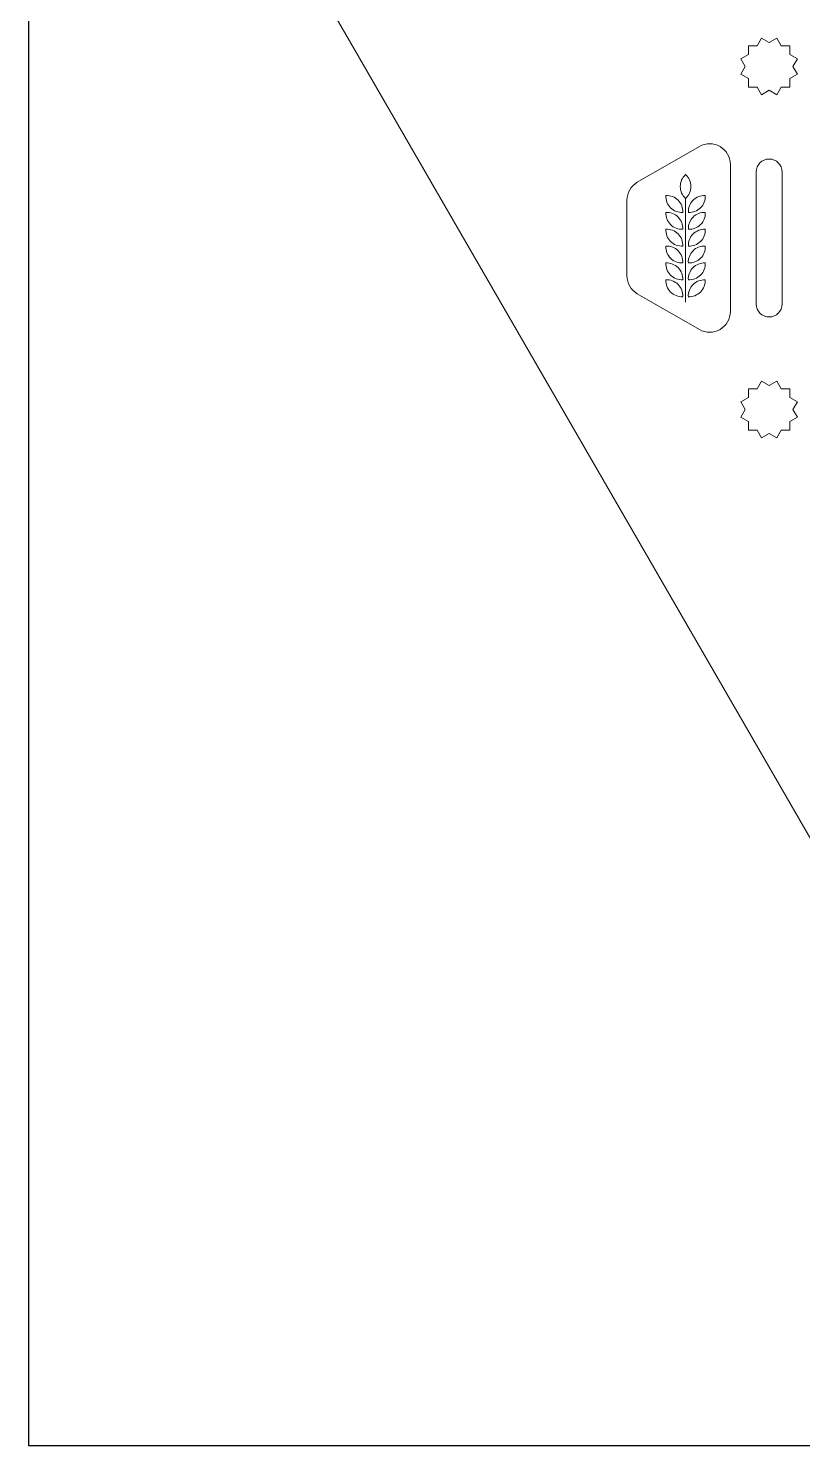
# Model space of a CAD drawing. Header units: millimetres. Extents: x -13 to 887, y 0 to 600.
# Drawn here: x -13 to 99.4, y 0 to 205.7 of the extents above; entities that cross this region are included whole.
import ezdxf

# ---------------------------------------------------------------- set-up
doc = ezdxf.new("R2010")
doc.units = ezdxf.units.MM
doc.layers.get('0').update_dxf_attribs({"true_color": 0x000000})
doc.layers.add('Cut_Second', color=1, linetype='Continuous', lineweight=20, true_color=0xff0000)
doc.layers.add('Vector Engrave', color=5, linetype='Continuous', lineweight=0, true_color=0x0000ff)

msp = doc.modelspace()

# ---------------------------------------------------------------- linework, layer by layer
for p, q in [((-13, 600), (-13, 0)), ((-13, 0), (887, 0))]:
    msp.add_line(p, q)
at = {"layer": 'Cut_Second'}
for p, q in [((122.57, 49.84), (21.44, 225)), ((93.4, 204.3), (92.77, 203.2)), ((94.5, 203.67), (93.4, 204.3)), ((95.6, 204.3), (94.5, 203.67)), ((96.23, 203.2), (95.6, 204.3)), ((91.5, 201.94), (90.4, 201.3)), ((92.77, 203.2), (91.5, 203.2)), ((91.5, 203.2), (91.5, 201.94)), ((97.5, 203.2), (96.23, 203.2)), ((97.5, 201.94), (97.5, 203.2)), ((98.6, 201.3), (97.5, 201.94)), ((90.4, 201.3), (91.04, 200.2)), ((91.04, 200.2), (90.4, 199.11)), ((97.96, 200.2), (98.6, 201.3)), ((98.6, 199.11), (97.96, 200.2)), ((90.4, 199.11), (91.5, 198.47)), ((91.5, 198.47), (91.5, 197.2)), ((97.5, 198.47), (98.6, 199.11)), ((97.5, 197.2), (97.5, 198.47)), ((91.5, 197.2), (92.77, 197.2)), ((92.77, 197.2), (93.4, 196.11)), ((93.4, 196.11), (94.5, 196.74)), ((94.5, 196.74), (95.6, 196.11)), ((95.6, 196.11), (96.23, 197.2)), ((96.23, 197.2), (97.5, 197.2)), ((75.37, 183.39), (84.37, 188.58)), ((88.87, 164.62), (88.87, 185.99)), ((92.62, 165.72), (92.62, 184.89)), ((96.38, 184.89), (96.38, 165.72)), ((73.87, 169.82), (73.87, 180.79)), ((84.37, 162.03), (75.37, 167.22)), ((93.4, 154.51), (92.77, 153.41)), ((94.5, 153.87), (93.4, 154.51)), ((95.6, 154.51), (94.5, 153.87)), ((96.23, 153.41), (95.6, 154.51)), ((92.77, 153.41), (91.5, 153.41)), ((91.5, 153.41), (91.5, 152.14)), ((97.5, 153.41), (96.23, 153.41)), ((97.5, 152.14), (97.5, 153.41)), ((91.5, 152.14), (90.4, 151.51)), ((90.4, 151.51), (91.04, 150.41)), ((91.04, 150.41), (90.4, 149.31)), ((98.6, 151.51), (97.5, 152.14)), ((97.96, 150.41), (98.6, 151.51)), ((98.6, 149.31), (97.96, 150.41)), ((90.4, 149.31), (91.5, 148.68)), ((91.5, 148.68), (91.5, 147.41)), ((97.5, 148.68), (98.6, 149.31)), ((97.5, 147.41), (97.5, 148.68)), ((91.5, 147.41), (92.77, 147.41)), ((92.77, 147.41), (93.4, 146.31)), ((93.4, 146.31), (94.5, 146.94)), ((94.5, 146.94), (95.6, 146.31)), ((95.6, 146.31), (96.23, 147.41)), ((96.23, 147.41), (97.5, 147.41))]:
    msp.add_line(p, q, dxfattribs=at)
for centre, radius, start, end in [((85.87, 185.99), 3, 0, 120), ((94.5, 184.89), 1.88, 0, 180), ((76.87, 180.79), 3, 120, 180), ((76.87, 169.82), 3, 180, 240), ((85.87, 164.62), 3, 240, 0), ((94.5, 165.72), 1.88, 180, 0)]:
    msp.add_arc(centre, radius, start, end, dxfattribs=at)
at = {"layer": 'Vector Engrave'}
msp.add_line((82.37, 181.05), (82.38, 166), dxfattribs=at)
for centre, start, end in [((83.92, 182.78), 131.7782, 228.1575), ((80.83, 182.78), 311.7782, 48.1575), ((79.65, 179.15), 356.7782, 93.1575), ((81.84, 181.33), 176.7782, 273.1575), ((82.91, 181.33), 266.7782, 3.1575), ((85.1, 179.14), 86.7782, 183.1575), ((81.84, 178.89), 176.7782, 273.1575), ((79.65, 176.7), 356.7782, 93.1575), ((85.1, 176.7), 86.7782, 183.1575), ((82.91, 178.89), 266.7782, 3.1575), ((79.65, 174.26), 356.7782, 93.1575), ((81.84, 176.44), 176.7782, 273.1575), ((85.1, 174.25), 86.7782, 183.1575), ((82.91, 176.44), 266.7782, 3.1575), ((81.83, 174), 176.7782, 273.1575), ((79.65, 171.81), 356.7782, 93.1575), ((85.09, 171.81), 86.7782, 183.1575), ((82.91, 174), 266.7782, 3.1575), ((81.83, 171.55), 176.7782, 273.1575), ((79.64, 169.36), 356.7782, 93.1575), ((85.09, 169.36), 86.7782, 183.1575), ((82.91, 171.55), 266.7782, 3.1575), ((79.64, 166.92), 356.7782, 93.1575), ((81.83, 169.1), 176.7782, 273.1575), ((85.09, 166.91), 86.7782, 183.1575), ((82.9, 169.1), 266.7782, 3.1575)]:
    msp.add_arc(centre, 2.32, start, end, dxfattribs=at)

doc.saveas('drawing.dxf')
